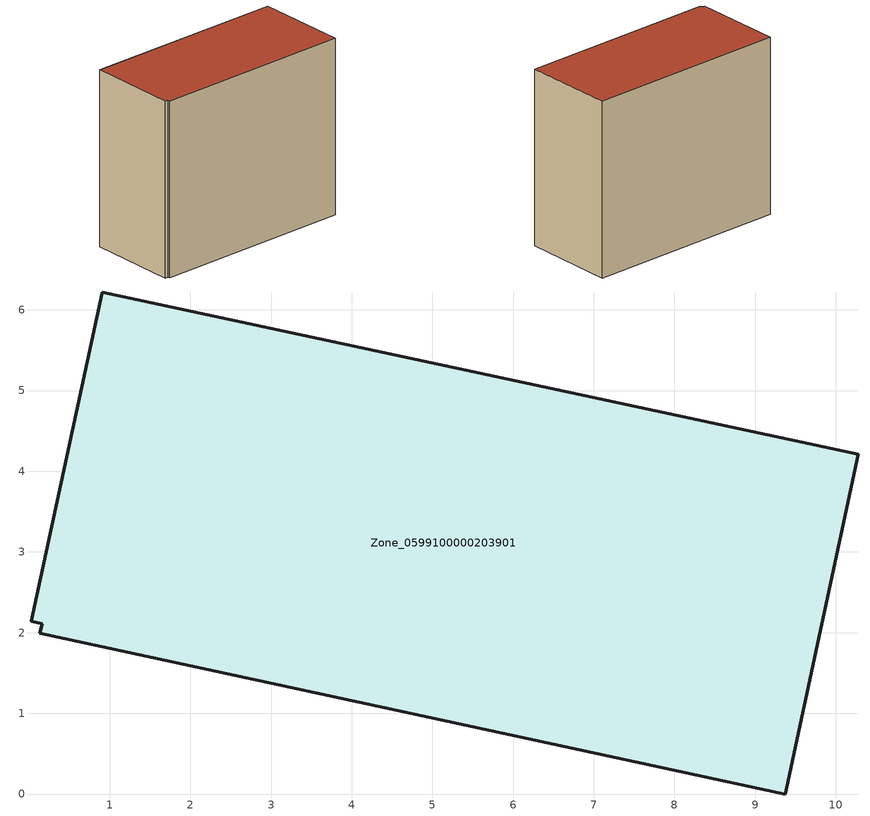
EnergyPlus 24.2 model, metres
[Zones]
Zone_0599100000203901
 floor ground (C_G): 9.37,0 0.14,1.99 0.16,2.11 0.03,2.14 0.91,6.22 10.28,4.21 z0
 wall outside (C_F): 9.37,0 10.28,4.21 0.91,6.22 0.03,2.14 0.16,2.11 0.14,1.99 9.37,0 z0:8.29
 roof outside (C_R): 0.14,1.99 9.37,0 10.28,4.21 0.91,6.22 0.03,2.14 0.16,2.11 z8.29
[BUILDING]
Pand.0599100000203901: North Axis=0; Terrain=City; Loads Convergence Tolerance Value=0.04; Temperature Convergence Tolerance Value=0.4; Solar Distribution=FullExterior; Maximum Number of Warmup Days=25; Minimum Number of Warmup Days=1
[Site:Location]
Rotterdam.The.Hague.AP_ZH_NLD Design_Conditions: Latitude=51.96; Longitude=4.45; Time Zone=1; Elevation=-4.5
[SITE:GROUNDTEMPERATURE:BUILDINGSURFACE]
18, 18, 18, 18, 18, 18, 18, 18, 18, 18, 18, 18
[MATERIAL] Thermal Absorptance=0.9; Solar Absorptance=0.7; Visible Absorptance=0.7
Name | Roughness | Thickness | Conductivity | Density | Specific Heat
G.TI.1975-1991 | MediumSmooth | 0.15 | 0.288461 | 540 | 1210
F.TI.1975-1991 | Rough | 0.3 | 0.230769 | 1920 | 840
R.TI.1975-1991 | MediumRough | 0.2 | 0.153846 | 1500 | 1000
[CONSTRUCTION]
C_G: G.TI.1975-1991
C_F: F.TI.1975-1991
C_R: R.TI.1975-1991
[ZONE]
Zone_0599100000203901: Type=1; Multiplier=1; Ceiling Height=Autocalculate; Volume=Autocalculate; Floor Area=autocalculate; Part of Total Floor Area=Yes
[ZONEINFILTRATION:DESIGNFLOWRATE]
Infil_Zone_0599100000203901: Zone or ZoneList or Space or SpaceList=Zone_0599100000203901; Schedule=AlwaysOn; Design Flow Rate Calculation Method=Flow/Area; Flow Rate per Floor Area=0.003; Constant Term Coefficient=1; Temperature Term Coefficient=0; Velocity Term Coefficient=0; Velocity Squared Term Coefficient=0
[HVACTEMPLATE:ZONE:IDEALLOADSAIRSYSTEM]
Zone_0599100000203901: Maximum Heating Supply Air Temperature=50; Minimum Cooling Supply Air Temperature=13; Maximum Heating Supply Air Humidity Ratio=0.0156; Minimum Cooling Supply Air Humidity Ratio=0.0077; Heating Limit=NoLimit; Cooling Limit=NoLimit; Dehumidification Control Type=ConstantSensibleHeatRatio; Cooling Sensible Heat Ratio=0.7; Dehumidification Setpoint=60; Humidification Control Type=None; Humidification Setpoint=30; Outdoor Air Method=None; Outdoor Air Flow Rate per Person=0.00944; Outdoor Air Flow Rate per Zone Floor Area=0; Outdoor Air Flow Rate per Zone=0; Demand Controlled Ventilation Type=None; Outdoor Air Economizer Type=NoEconomizer; Heat Recovery Type=None; Sensible Heat Recovery Effectiveness=0.7; Latent Heat Recovery Effectiveness=0.65
[ZONECONTROL:THERMOSTAT]
ThermostatControl_Zone_0599100000203901: Zone or ZoneList=Zone_0599100000203901; Control Type Schedule=DualSetpointControlType; Control 1=Thermostat_Zone_0599100000203901; Temperature Difference Between Cutout And Setpoint=0
[THERMOSTATSETPOINT:DUALSETPOINT]
Thermostat_Zone_0599100000203901: Heating Setpoint Temperature Schedule=HeatingSetpoint_Zone_0599100000203901; Cooling Setpoint Temperature Schedule=CoolingSetpoint_Zone_0599100000203901
[SCHEDULE:COMPACT]
HeatingSetpoint_Zone_0599100000203901: Through: 12/31, For: AllDays, Until: 24:00, 21
CoolingSetpoint_Zone_0599100000203901: Through: 12/31, For: AllDays, Until: 24:00, 24
DualSetpointControlType: Through: 12/31, For: AllDays, Until: 24:00, 4
AlwaysOn: Through: 12/31, For: AllDays, Until: 24:00, 1
